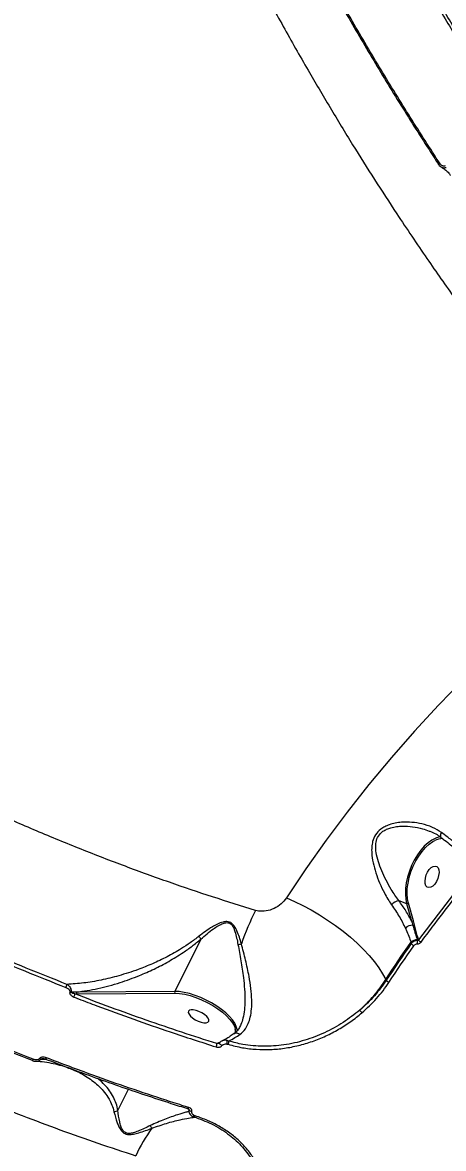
# Model space of a CAD drawing. Header units: millimetres. Extents: x -6328 to 5334, y -5037 to 4112.
# Drawn here: x -3058 to -2891.1, y 716.3 to 1163.1 of the extents above; entities that cross this region are included whole.
import ezdxf

# ---------------------------------------------------------------- set-up
doc = ezdxf.new("R2010")
doc.units = ezdxf.units.MM
for name, color, linetype in [('DIKOM_ОБЪЕКТ', 7, 'Continuous'), ('DIKOM_РАЗМЕР_ЗОНА', 7, 'Continuous'), ('DIKOM_РАЗМЕР_ОБЪЕКТА', 7, 'Continuous')]:
    doc.layers.add(name, color=color, linetype=linetype)
doc.styles.add('style1', font='arial.ttf', dxfattribs={"width": 0.8})
doc.dimstyles.new('1-50', dxfattribs={"dimtxt": 300, "dimasz": 200, "dimexe": 100, "dimexo": 0, "dimgap": 100, "dimtad": 1, "dimtxsty": 'style1', "dimcen": 200, "dimclrd": 7, "dimclre": 7, "dimclrt": 7, "dimadec": 1, "dimazin": 2, "dimtfac": 1, "dimtmove": 0, "dimatfit": 2, "dimfxl": 0, "dimlwd": 25, "dimlwe": 18, "dimarcsym": 0})

# ---------------------------------------------------------------- blocks, each defined once
blk = doc.blocks.new('*D0')
at = {"layer": 'Defpoints', "color": 0, "transparency": 16777216}
for p in [(-3539.45, 760.32), (3333.52, 448.13), (3333.52, -4437.11)]:
    blk.add_point(p, dxfattribs=at)
at = {"layer": 'DIKOM_РАЗМЕР_ОБЪЕКТА', "color": 7, "lineweight": 18, "transparency": 16777216}
for p, q in [((-3539.45, 760.32), (-3539.45, -4537.11)), ((3333.52, 448.13), (3333.52, -4537.11))]:
    blk.add_line(p, q, dxfattribs=at)
at = {"layer": 'DIKOM_РАЗМЕР_ОБЪЕКТА', "color": 7, "lineweight": 25, "transparency": 16777216}
blk.add_line((-3339.45, -4437.11), (3133.52, -4437.11), dxfattribs=at)
at = {"layer": 'DIKOM_РАЗМЕР_ОБЪЕКТА', "color": 7, "transparency": 16777216}
for points in [[(-3339.45, -4403.77), (-3339.45, -4470.44), (-3539.45, -4437.11)], [(3133.52, -4403.77), (3133.52, -4470.44), (3333.52, -4437.11)]]:
    blk.add_solid(points, dxfattribs=at)
at = {"layer": 'DIKOM_РАЗМЕР_ОБЪЕКТА', "color": 7, "transparency": 16777216, "insert": (-102.96, -4183.94), "char_height": 300, "attachment_point": 5, "style": 'style1'}
blk.add_mtext('6900', dxfattribs=at)
blk = doc.blocks.new('*D2')
at = {"layer": 'Defpoints', "color": 0, "transparency": 16777216}
for p in [(-5303.77, 2121.42), (-1621.11, 2121.42), (560.33, -2395.62)]:
    blk.add_point(p, dxfattribs=at)
at = {"layer": 'DIKOM_РАЗМЕР_ОБЪЕКТА', "color": 7, "lineweight": 18, "transparency": 16777216}
for p, q in [((-1621.11, 2121.42), (-5403.77, 2121.42)), ((560.33, -2395.62), (-5403.77, -2395.62))]:
    blk.add_line(p, q, dxfattribs=at)
at = {"layer": 'DIKOM_РАЗМЕР_ОБЪЕКТА', "color": 7, "lineweight": 25, "transparency": 16777216}
blk.add_line((-5303.77, -2195.62), (-5303.77, 1921.42), dxfattribs=at)
at = {"layer": 'DIKOM_РАЗМЕР_ОБЪЕКТА', "color": 7, "transparency": 16777216}
for points in [[(-5337.11, 1921.42), (-5270.44, 1921.42), (-5303.77, 2121.42)], [(-5337.11, -2195.62), (-5270.44, -2195.62), (-5303.77, -2395.62)]]:
    blk.add_solid(points, dxfattribs=at)
at = {"layer": 'DIKOM_РАЗМЕР_ОБЪЕКТА', "color": 7, "transparency": 16777216, "insert": (-5556.94, -137.1), "char_height": 300, "attachment_point": 5, "rotation": 90, "style": 'style1'}
blk.add_mtext('4500', dxfattribs=at)
blk = doc.blocks.new('*D3')
at = {"layer": 'Defpoints', "color": 0, "transparency": 16777216}
for p in [(-1814.92, 4111.71), (-5877.98, -3895.62), (33.33, -3895.62)]:
    blk.add_point(p, dxfattribs=at)
at = {"layer": 'DIKOM_РАЗМЕР_ЗОНА', "color": 7, "lineweight": 18, "transparency": 16777216}
for p, q in [((-1814.92, 4111.71), (-5977.98, 4111.71)), ((33.33, -3895.62), (-5977.98, -3895.62))]:
    blk.add_line(p, q, dxfattribs=at)
at = {"layer": 'DIKOM_РАЗМЕР_ЗОНА', "color": 7, "lineweight": 25, "transparency": 16777216}
blk.add_line((-5877.98, 3911.71), (-5877.98, -3695.62), dxfattribs=at)
at = {"layer": 'DIKOM_РАЗМЕР_ЗОНА', "color": 7, "transparency": 16777216}
for points in [[(-5911.31, 3911.71), (-5844.65, 3911.71), (-5877.98, 4111.71)], [(-5911.31, -3695.62), (-5844.65, -3695.62), (-5877.98, -3895.62)]]:
    blk.add_solid(points, dxfattribs=at)
at = {"layer": 'DIKOM_РАЗМЕР_ЗОНА', "color": 7, "transparency": 16777216, "insert": (-6131.15, 108.05), "char_height": 300, "attachment_point": 5, "rotation": 90, "style": 'style1'}
blk.add_mtext('8000', dxfattribs=at)

msp = doc.modelspace()

# ---------------------------------------------------------------- linework, layer by layer
at = {"layer": 'DIKOM_ОБЪЕКТ', "color": 7, "linetype": 'Continuous', "lineweight": 15}
for p, q in [((-2879.169, 827.641), (-2900.982, 799.136)), ((-2908.785, 814.741), (-2905.671, 813.497)), ((-2905.671, 813.497), (-2903.693, 806.544)), ((-2904.985, 813.666), (-2905.076, 814.006)), ((-2903.007, 806.713), (-2904.985, 813.666)), ((-2902.579, 805.092), (-2903.007, 806.713)), ((-2987.277, 799.403), (-2997.621, 778.658)), ((-2903.987, 798.1), (-2903.854, 797.641)), ((-2901.535, 799.183), (-2901.434, 798.827)), ((-2900.982, 799.136), (-2901.053, 799.388)), ((-2913.759, 783.048), (-2913.962, 783.406)), ((-3037.228, 777.667), (-3036.452, 777.671)), ((-2997.621, 778.658), (-3036.542, 778.368)), ((-3036.452, 777.671), (-2997.531, 777.961)), ((-2979.831, 758.407), (-2980.947, 757.941)), ((-2979.561, 758.519), (-2979.831, 758.407)), ((-2978.54, 759.139), (-2978.645, 759.086)), ((-2976.93, 757.764), (-2976.45, 757.663)), ((-2976.199, 758.943), (-2976.879, 759.169)), ((-3020.138, 731.414), (-3015.949, 739.816)), ((-2992.533, 732.118), (-2992.542, 732.122)), ((-2989.984, 728.78), (-2990.013, 728.793)), ((-2989.509, 729.239), (-2989.948, 729.422))]:
    msp.add_line(p, q, dxfattribs=at)
at = {"layer": 'DIKOM_ОБЪЕКТ', "color": 7, "linetype": 'Continuous', "lineweight": 15, "flags": 128}
for points in [[(-2893.042, 1106.811), (-2893.046, 1106.824), (-2893.03, 1106.864)], [(-2819.638, 957.518), (-2830.859, 948.942), (-2841.845, 940.107), (-2852.592, 931.018), (-2863.092, 921.679), (-2873.34, 912.096), (-2883.33, 902.274), (-2893.058, 892.217), (-2902.517, 881.933), (-2911.702, 871.426), (-2920.609, 860.703), (-2929.233, 849.768), (-2937.568, 838.629), (-2945.61, 827.291), (-2953.355, 815.76)], [(-2891.881, 841.693), (-2892.062, 841.309), (-2892.193, 840.941), (-2892.268, 840.601), (-2892.285, 840.302), (-2892.243, 840.053), (-2892.145, 839.863), (-2892.077, 839.794)], [(-2895.41, 838.841), (-2895.691, 838.676), (-2897.197, 837.61), (-2898.677, 836.252), (-2900.098, 834.631), (-2901.431, 832.784), (-2902.644, 830.75), (-2903.712, 828.574), (-2904.612, 826.305), (-2905.323, 823.99), (-2905.831, 821.682), (-2906.123, 819.431), (-2906.194, 817.285), (-2906.042, 815.293), (-2905.671, 813.497)], [(-2905.076, 814.006), (-2905.345, 815.408), (-2905.492, 817.34), (-2905.423, 819.42), (-2905.14, 821.603), (-2904.648, 823.842), (-2903.958, 826.086), (-2903.086, 828.287), (-2902.05, 830.397), (-2900.873, 832.369), (-2899.581, 834.16), (-2898.203, 835.732), (-2896.768, 837.049), (-2895.307, 838.083), (-2894.54, 838.505)], [(-2894.554, 821.229), (-2895.319, 820.459), (-2896.11, 819.985), (-2896.86, 819.845), (-2897.51, 820.051), (-2898.007, 820.587), (-2898.31, 821.408), (-2898.395, 822.449), (-2898.256, 823.624), (-2897.902, 824.84), (-2897.364, 825.997), (-2896.685, 827.001), (-2895.919, 827.772), (-2895.129, 828.246), (-2894.378, 828.386), (-2893.728, 828.179), (-2893.232, 827.644), (-2892.928, 826.823), (-2892.843, 825.782), (-2892.983, 824.606), (-2893.336, 823.391), (-2893.874, 822.234), (-2894.554, 821.229)], [(-2953.355, 815.76), (-2950.086, 814.336), (-2946.785, 812.729), (-2943.484, 810.953), (-2940.211, 809.024), (-2936.998, 806.96), (-2933.873, 804.78), (-2930.865, 802.503), (-2928.001, 800.151), (-2925.307, 797.744), (-2922.808, 795.306), (-2920.527, 792.857), (-2918.485, 790.421), (-2916.699, 788.019), (-2915.187, 785.674), (-2913.962, 783.406)], [(-2913.962, 783.406), (-2912.744, 785.262), (-2911.518, 787.111), (-2910.283, 788.956), (-2909.041, 790.796), (-2907.79, 792.63), (-2906.53, 794.459), (-2905.263, 796.282), (-2903.987, 798.1)], [(-2903.854, 797.641), (-2905.121, 795.835), (-2906.379, 794.024), (-2907.63, 792.208), (-2908.872, 790.386), (-2910.106, 788.559), (-2911.332, 786.727), (-2912.55, 784.89), (-2913.759, 783.048)], [(-2912.693, 782.208), (-2911.486, 784.046), (-2910.271, 785.879), (-2909.048, 787.707), (-2907.817, 789.53), (-2906.577, 791.347), (-2905.329, 793.16), (-2904.074, 794.967), (-2902.81, 796.769)], [(-2972.938, 762.712), (-2972.933, 763.553), (-2973.218, 764.732), (-2973.822, 766.008), (-2974.734, 767.352), (-2975.933, 768.737), (-2977.392, 770.131), (-2979.082, 771.505), (-2980.964, 772.828), (-2982.998, 774.073), (-2985.14, 775.212), (-2987.343, 776.219), (-2989.56, 777.075), (-2991.743, 777.759), (-2993.844, 778.258), (-2995.818, 778.559), (-2997.621, 778.658)], [(-2997.531, 777.961), (-2995.68, 777.855), (-2993.647, 777.529), (-2991.483, 776.991), (-2989.239, 776.255), (-2986.969, 775.339), (-2984.728, 774.264), (-2982.57, 773.057), (-2980.548, 771.746), (-2978.71, 770.363), (-2977.101, 768.943), (-2975.76, 767.518), (-2974.718, 766.124), (-2974.002, 764.793), (-2973.643, 763.644)], [(-2992.217, 770.758), (-2992.262, 770.211), (-2991.976, 769.548), (-2991.383, 768.822), (-2990.529, 768.093), (-2989.486, 767.419), (-2988.336, 766.855), (-2987.173, 766.447), (-2986.091, 766.228), (-2985.179, 766.216), (-2984.509, 766.411), (-2984.136, 766.798), (-2984.091, 767.345), (-2984.377, 768.009), (-2984.97, 768.734), (-2985.824, 769.464), (-2986.868, 770.138), (-2988.017, 770.701), (-2989.18, 771.109), (-2990.262, 771.328), (-2991.174, 771.341), (-2991.844, 771.145), (-2992.217, 770.758)], [(-2978.901, 757.122), (-2979.137, 757.259), (-2979.367, 757.426), (-2979.573, 757.609), (-2979.737, 757.794), (-2979.847, 757.966), (-2979.894, 758.111), (-2979.881, 758.203)], [(-2979.881, 758.203), (-2979.874, 758.217), (-2979.869, 758.223)], [(-2978.55, 759.162), (-2978.531, 759.172), (-2978.504, 759.185)], [(-3054.183, 751.266), (-3054.209, 751.289), (-3054.226, 751.344)], [(-3053.799, 751.752), (-3053.875, 751.608), (-3053.949, 751.484), (-3054.019, 751.384), (-3054.082, 751.313), (-3054.136, 751.273), (-3054.179, 751.265), (-3054.183, 751.266)], [(-3048.466, 752.272), (-3048.546, 752.12), (-3048.625, 751.991), (-3048.699, 751.891), (-3048.764, 751.822), (-3048.82, 751.789), (-3048.863, 751.791)], [(-2992.065, 732.578), (-2992.148, 732.426), (-2992.234, 732.3), (-2992.32, 732.203), (-2992.403, 732.14), (-2992.479, 732.113), (-2992.533, 732.118)], [(-2990.83, 730.96), (-2991.105, 731.018), (-2991.372, 731.112), (-2991.609, 731.233), (-2991.796, 731.372), (-2991.92, 731.517), (-2991.97, 731.658), (-2991.962, 731.735)], [(-2989.948, 729.422), (-2990.069, 729.277), (-2990.192, 729.159), (-2990.313, 729.074), (-2990.425, 729.025), (-2990.525, 729.014), (-2990.594, 729.035)], [(-2989.509, 729.239), (-2989.588, 729.096), (-2989.671, 728.975), (-2989.753, 728.879), (-2989.834, 728.814), (-2989.91, 728.78), (-2989.977, 728.778), (-2989.984, 728.78)]]:
    msp.add_lwpolyline(points, dxfattribs=at)
at = {"layer": 'DIKOM_ОБЪЕКТ', "color": 7, "linetype": 'Continuous', "lineweight": 15}
for centre, radius, start, end in [((-2893.058, 1107.734), 0.923, 270.95859, 313.48338), ((-2891.41, 832.207), 7.746, 94.83217, 121.08541), ((-2891.278, 832.252), 7.052, 90.64499, 117.5496), ((-2907.609, 809.427), 5.442, 102.47792, 138.40772), ((-2905.46, 814.116), 0.654, 251.15562, 316.58677), ((-2872.323, 763.224), 104.671, 152.96725, 160.85532), ((-2903.303, 801.016), 3.898, 88.4663, 137.27782), ((-2903.482, 807.163), 0.654, 251.15562, 316.58677), ((-2903.055, 805.576), 0.679, 257.79362, 314.51616), ((-2973.99, 806.195), 9.082, 279.07654, 287.86145), ((-2901.53, 795.853), 3.33, 90.08559, 137.54827), ((-2902.087, 798.695), 2.058, 210.80732, 249.42998), ((-2901.535, 799.852), 0.669, 269.98831, 316.10193), ((-2904.382, 798.024), 3.056, 350.49647, 15.22657), ((-2899.134, 800.214), 2.139, 210.26608, 247.52673), ((-2912.041, 784.133), 2.032, 212.25793, 251.28513), ((-3044.038, 781.921), 3.677, 332.2088, 352.45186), ((-3038.828, 779.97), 1.655, 254.84734, 275.67398), ((-3040.496, 777.951), 3.28, 331.60815, 355.02382), ((-3035.979, 778.087), 0.629, 153.44876, 221.32701), ((-2997.058, 778.377), 0.629, 153.44866, 221.32787), ((-2920.893, 773.037), 3.814, 208.35574, 229.16761), ((-2977.073, 762.945), 3.501, 348.89743, 11.52479), ((-2983.066, 757.654), 2.138, 330.95994, 7.72166), ((-2977.709, 757.417), 1.938, 64.67192, 114.22262), ((-2979.509, 758.56), 2.7, 342.84627, 13.03135), ((-2978.435, 758.717), 2.247, 332.01817, 5.76025), ((-3050.444, 753.356), 1.574, 239.65746, 260.08431), ((-2949.103, 683.207), 70.769, 144.45606, 154.72678), ((-3002.9, 727.474), 4.91, 204.98144, 219.55888)]:
    msp.add_arc(centre, radius, start, end, dxfattribs=at)
for points, knots in [([(-2798.307, 1118.904), (-2801.869, 1123.887), (-2808.995, 1133.853), (-2819.512, 1149.279), (-2829.881, 1165.031), (-2840.12, 1181.197), (-2850.155, 1197.665), (-2860.001, 1214.476), (-2869.571, 1231.494), (-2878.259, 1247.606), (-2886.073, 1262.681), (-2893.094, 1276.732), (-2899.865, 1290.806), (-2906.396, 1304.937), (-2912.651, 1319.054), (-2918.634, 1333.176), (-2924.304, 1347.218), (-2929.485, 1360.726), (-2934.185, 1373.65), (-2938.736, 1386.862), (-2943.202, 1400.717), (-2947.486, 1415.127), (-2951.605, 1430.318), (-2955.405, 1446.144), (-2958.35, 1460.608), (-2960.434, 1472.805), (-2961.983, 1483.644), (-2963.206, 1494.78), (-2964.004, 1506.092), (-2964.323, 1517.718), (-2964.01, 1529.461), (-2962.995, 1540.149), (-2961.505, 1549.195), (-2959.722, 1556.807), (-2957.5, 1563.857), (-2954.845, 1570.311), (-2951.764, 1576.167), (-2948.255, 1581.389), (-2944.352, 1586.038), (-2941.405, 1588.593), (-2939.929, 1589.872)], [0, 0, 0, 0, 0.0277428, 0.0554856, 0.0835918, 0.1116979, 0.1402848, 0.1688716, 0.1978427, 0.2268138, 0.2503664, 0.2739191, 0.2976931, 0.3214671, 0.3455316, 0.3695961, 0.393891, 0.4181859, 0.4402547, 0.4623235, 0.4890861, 0.5158638, 0.5426264, 0.5757713, 0.6089163, 0.6309326, 0.652949, 0.6796477, 0.7063614, 0.7330602, 0.7661254, 0.7991906, 0.8241634, 0.8492229, 0.8742824, 0.8994293, 0.9244842, 0.9496267, 0.9747692, 1, 1, 1, 1]), ([(-3053.768, 1489.114), (-3054.228, 1485.449), (-3055.13, 1478.259), (-3055.6, 1466.462), (-3055.443, 1454.05), (-3054.591, 1440.798), (-3053.025, 1426.511), (-3050.967, 1412.981), (-3048.65, 1400.479), (-3046.414, 1389.839), (-3043.959, 1379.29), (-3041.318, 1368.862), (-3038.411, 1358.215), (-3034.561, 1345.034), (-3029.543, 1329.172), (-3023.156, 1310.672), (-3016.388, 1292.511), (-3009.341, 1274.792), (-3002.365, 1258.227), (-2995.337, 1242.341), (-2988.463, 1227.458), (-2981.405, 1212.779), (-2973.399, 1196.736), (-2964.506, 1179.649), (-2954.675, 1161.576), (-2945.269, 1144.976), (-2936.06, 1129.317), (-2927.27, 1114.869), (-2918.448, 1100.831), (-2908.639, 1085.708), (-2897.987, 1069.877), (-2886.481, 1053.455), (-2875.705, 1038.662), (-2865.355, 1024.966), (-2855.644, 1012.554), (-2846.053, 1000.712), (-2836.559, 989.395), (-2827, 978.378), (-2820.612, 971.361), (-2817.415, 967.849)], [0, 0, 0, 0, 0.0321108, 0.0629807, 0.0939441, 0.1252643, 0.1566821, 0.189835, 0.2117861, 0.2337707, 0.2537041, 0.2736375, 0.2936718, 0.313706, 0.3466387, 0.3796847, 0.4118208, 0.4412262, 0.470712, 0.4960472, 0.5214337, 0.5455273, 0.5696649, 0.6018539, 0.6313075, 0.6608414, 0.6862174, 0.7116447, 0.7357766, 0.7599525, 0.7922219, 0.8217486, 0.8513558, 0.8767942, 0.9022838, 0.9264743, 0.9507088, 0.9753312, 1, 1, 1, 1]), ([(-2913.102, 1204.143), (-2910.24, 1198.983), (-2904.511, 1188.654), (-2895.596, 1173.255), (-2886.466, 1157.923), (-2880.194, 1147.821), (-2877.055, 1142.765)], [0, 0, 0, 0, 0.2488775, 0.4981996, 0.7488726, 1, 1, 1, 1]), ([(-2876.017, 1143.467), (-2879.121, 1148.466), (-2885.335, 1158.474), (-2894.42, 1173.725), (-2903.345, 1189.135), (-2909.103, 1199.516), (-2911.984, 1204.711)], [0, 0, 0, 0, 0.2488778, 0.4982002, 0.748873, 1, 1, 1, 1]), ([(-2938.688, 1182.679), (-2935.099, 1176.283), (-2927.91, 1163.474), (-2916.638, 1144.421), (-2905.039, 1125.483), (-2897.037, 1113.076), (-2893.03, 1106.864)], [0, 0, 0, 0, 0.2482526, 0.4971936, 0.7482408, 1, 1, 1, 1]), ([(-2892.422, 1107.064), (-2896.383, 1113.203), (-2904.314, 1125.497), (-2915.892, 1144.382), (-2927.25, 1163.563), (-2934.538, 1176.545), (-2938.187, 1183.045)], [0, 0, 0, 0, 0.2482523, 0.4971932, 0.7482405, 1, 1, 1, 1]), ([(-2965.558, 810.796), (-2971.234, 812.548), (-2982.585, 816.052), (-2999.832, 821.91), (-3017.211, 828.207), (-3034.793, 835.013), (-3052.457, 842.284), (-3070.237, 850.043), (-3087.988, 858.239), (-3104.56, 866.316), (-3119.868, 874.142), (-3133.972, 881.659), (-3147.935, 889.415), (-3161.788, 897.429), (-3175.458, 905.666), (-3188.961, 914.141), (-3202.213, 922.807), (-3214.792, 931.378), (-3226.665, 939.798), (-3238.644, 948.625), (-3251.016, 958.144), (-3263.658, 968.354), (-3276.738, 979.459), (-3290.058, 991.449), (-3301.902, 1002.861), (-3311.641, 1012.829), (-3320.108, 1021.946), (-3328.577, 1031.632), (-3336.903, 1041.852), (-3345.148, 1052.787), (-3353.081, 1064.379), (-3359.847, 1075.557), (-3365.18, 1085.562), (-3369.339, 1094.437), (-3372.836, 1103.147), (-3375.651, 1111.655), (-3377.787, 1119.954), (-3379.219, 1128.011), (-3380.008, 1135.854), (-3379.943, 1140.855), (-3379.91, 1143.36)], [0, 0, 0, 0, 0.0277428, 0.0554856, 0.0835918, 0.1116979, 0.1402848, 0.1688716, 0.1978427, 0.2268138, 0.2503664, 0.2739191, 0.2976931, 0.3214671, 0.3455316, 0.3695961, 0.393891, 0.4181859, 0.4402547, 0.4623235, 0.4890861, 0.5158638, 0.5426264, 0.5757713, 0.6089163, 0.6309326, 0.652949, 0.6796477, 0.7063614, 0.7330602, 0.7661254, 0.7991906, 0.8241634, 0.8492229, 0.8742824, 0.8994293, 0.9244842, 0.9496267, 0.9747692, 1, 1, 1, 1]), ([(-2893.011, 1106.831), (-2892.925, 1106.69), (-2892.684, 1106.292), (-2892.309, 1105.942), (-2892.018, 1105.823), (-2892.006, 1105.818)], [0, 0, 0, 0, 0.3459542, 0.9728835, 1, 1, 1, 1]), ([(-2890.452, 1106.228), (-2890.588, 1106.189), (-2890.861, 1106.111), (-2891.312, 1106.18), (-2891.76, 1106.379), (-2892.146, 1106.686), (-2892.338, 1106.95), (-2892.422, 1107.064)], [0, 0, 0, 0, 0.188925, 0.3774349, 0.5791838, 0.8164502, 1, 1, 1, 1]), ([(-2892.02, 1105.817), (-2891.61, 1105.568), (-2890.663, 1104.993), (-2889.518, 1103.977), (-2888.692, 1103.099), (-2888.379, 1102.558), (-2888.307, 1102.433)], [0, 0, 0, 0, 0.2468086, 0.5699702, 0.9012674, 1, 1, 1, 1]), ([(-2892.019, 1105.82), (-2891.805, 1105.714), (-2891.383, 1105.506), (-2890.672, 1105.431), (-2890.231, 1105.561), (-2890.008, 1105.627)], [0, 0, 0, 0, 0.3365191, 0.6639751, 1, 1, 1, 1]), ([(-3422.899, 1025.76), (-3422.584, 1024.31), (-3421.527, 1019.447), (-3418.606, 1010.782), (-3414.082, 999.61), (-3408.953, 989.236), (-3403.659, 979.818), (-3398.79, 971.907), (-3393.637, 964.159), (-3388.251, 956.582), (-3382.464, 948.931), (-3374.956, 939.557), (-3365.393, 928.428), (-3353.508, 915.66), (-3341.158, 903.322), (-3328.501, 891.458), (-3316.137, 880.52), (-3303.815, 870.164), (-3291.873, 860.576), (-3279.715, 851.229), (-3266.023, 841.128), (-3250.939, 830.514), (-3234.399, 819.455), (-3218.689, 809.445), (-3203.407, 800.134), (-3188.904, 791.659), (-3174.422, 783.534), (-3158.402, 774.902), (-3141.1, 766.017), (-3122.524, 756.978), (-3105.22, 748.997), (-3088.684, 741.754), (-3073.238, 735.321), (-3058.051, 729.31), (-3043.081, 723.695), (-3028.07, 718.351), (-3018.092, 715.065), (-3013.098, 713.421)], [0, 0, 0, 0, 0.0144718, 0.0485391, 0.0827126, 0.1187735, 0.1426499, 0.1665629, 0.1882447, 0.2099265, 0.231718, 0.2535095, 0.2893309, 0.3252754, 0.3602302, 0.3922148, 0.4242869, 0.4518443, 0.4794575, 0.5056644, 0.5319192, 0.5669316, 0.5989686, 0.631093, 0.6586948, 0.6863524, 0.7126009, 0.7388973, 0.7739972, 0.8061138, 0.8383179, 0.8659875, 0.8937129, 0.9200252, 0.9463853, 0.9731675, 1, 1, 1, 1]), ([(-2891.881, 841.693), (-2893.045, 842.423), (-2895.416, 843.91), (-2899.444, 845.178), (-2903.588, 845.842), (-2907.169, 845.86), (-2910.204, 845.455), (-2912.434, 844.866), (-2914.375, 844.043), (-2916.309, 842.841), (-2918.139, 840.905), (-2919.194, 838.37), (-2919.568, 835.894), (-2919.557, 833.079), (-2919.038, 829.656), (-2917.942, 825.662), (-2916.437, 821.624), (-2914.798, 818.146), (-2913.187, 815.259), (-2912.184, 813.783), (-2911.679, 813.04)], [0, 0, 0, 0, 0.0741124, 0.1510356, 0.2205987, 0.2917262, 0.3343346, 0.3775455, 0.4100567, 0.4432595, 0.4962516, 0.5490834, 0.5885348, 0.6289782, 0.6961141, 0.7650066, 0.8354346, 0.9076279, 0.9534372, 1, 1, 1, 1]), ([(-2908.785, 814.741), (-2909.301, 815.431), (-2910.341, 816.823), (-2912.042, 819.493), (-2913.856, 822.736), (-2915.586, 826.435), (-2916.968, 830.139), (-2917.757, 833.254), (-2918.012, 835.86), (-2917.87, 838.085), (-2917.048, 840.381), (-2915.398, 842.059), (-2913.611, 843.042), (-2911.785, 843.684), (-2909.649, 844.097), (-2906.746, 844.299), (-2903.283, 844.07), (-2899.696, 843.409), (-2897.575, 842.579), (-2896.683, 842.23)], [0, 0, 0, 0, 0.0522263, 0.1052674, 0.1858148, 0.2682354, 0.3438968, 0.4211453, 0.463836, 0.5075132, 0.5625125, 0.6172334, 0.6516308, 0.6870919, 0.7340751, 0.7818573, 0.8608577, 0.9414753, 1, 1, 1, 1]), ([(-2896.654, 842.297), (-2896.6, 842.279), (-2895.718, 841.989), (-2894.201, 841.175), (-2892.714, 840.349), (-2892.091, 839.814), (-2892.065, 839.791)], [0, 0, 0, 0, 0.0316371, 0.5177213, 0.9797715, 1, 1, 1, 1]), ([(-2882.792, 834.377), (-2883.924, 835.376), (-2885.995, 837.204), (-2889.153, 839.686), (-2891.121, 841.134), (-2891.881, 841.693)], [0, 0, 0, 0, 0.4251179, 0.7780799, 1, 1, 1, 1]), ([(-2892.088, 839.783), (-2891.603, 839.423), (-2890.226, 838.399), (-2888.125, 836.732), (-2885.81, 834.805), (-2884.022, 833.238), (-2883.093, 832.348), (-2882.788, 832.055)], [0, 0, 0, 0, 0.1343065, 0.3820041, 0.630408, 0.8785728, 1, 1, 1, 1]), ([(-2899.952, 798.237), (-2899.582, 798.729), (-2897.734, 801.191), (-2890.507, 810.773), (-2883.584, 819.712), (-2878.157, 826.721)], [0, 0, 0, 0, 0.0512253, 0.2561273, 1, 1, 1, 1]), ([(-2953.355, 815.76), (-2954.014, 814.913), (-2955.316, 813.24), (-2958.15, 811.423), (-2961.28, 810.412), (-2963.85, 810.359), (-2965.188, 810.702), (-2965.558, 810.796)], [0, 0, 0, 0, 0.2385226, 0.4713368, 0.696805, 0.9159909, 1, 1, 1, 1]), ([(-2903.693, 806.544), (-2904.423, 807.892), (-2905.895, 810.611), (-2907.816, 813.357), (-2908.785, 814.741)], [0, 0, 0, 0, 0.4960566, 1, 1, 1, 1]), ([(-3040.393, 781.438), (-3045.779, 783.578), (-3056.562, 787.862), (-3072.755, 794.723), (-3088.959, 801.875), (-3099.715, 806.912), (-3105.099, 809.432)], [0, 0, 0, 0, 0.2488778, 0.4982002, 0.748873, 1, 1, 1, 1]), ([(-2911.679, 813.04), (-2910.615, 811.481), (-2908.461, 808.327), (-2906.937, 805.228), (-2906.167, 803.66)], [0, 0, 0, 0, 0.4942419, 1, 1, 1, 1]), ([(-3105.632, 808.262), (-3100.286, 805.758), (-3089.583, 800.746), (-3073.393, 793.596), (-3057.116, 786.696), (-3046.232, 782.371), (-3040.785, 780.206)], [0, 0, 0, 0, 0.2488775, 0.4981996, 0.7488726, 1, 1, 1, 1]), ([(-2971.205, 797.551), (-2971.727, 799.293), (-2972.448, 801.704), (-2973.792, 804.357), (-2974.782, 805.576), (-2975.873, 806.217), (-2977.098, 806.428), (-2978.748, 806.159), (-2980.677, 805.399), (-2983.954, 803.602), (-2986.316, 801.832), (-2988.058, 800.527)], [0, 0, 0, 0, 0.2311133, 0.319666, 0.3914023, 0.4366917, 0.482219, 0.5456618, 0.6397129, 0.7342294, 1, 1, 1, 1]), ([(-2987.275, 799.413), (-2987.273, 799.415), (-2985.688, 800.865), (-2983.46, 802.731), (-2980.416, 804.728), (-2978.668, 805.628), (-2977.153, 806.01), (-2976.051, 805.86), (-2975.112, 805.238), (-2974.337, 804.025), (-2973.348, 801.361), (-2972.891, 798.969), (-2972.558, 797.227)], [0, 0, 0, 0, 0.0003162, 0.2742391, 0.3682386, 0.4635033, 0.5235102, 0.5648333, 0.606153, 0.6747017, 0.7630002, 1, 1, 1, 1]), ([(-2903.693, 806.544), (-2903.618, 806.309), (-2903.447, 805.77), (-2903.288, 805.222), (-2903.199, 804.912)], [0, 0, 0, 0, 0.4352963, 1, 1, 1, 1]), ([(-2903.199, 804.912), (-2903.13, 804.674), (-2902.786, 803.482), (-2902.22, 801.569), (-2901.745, 799.915), (-2901.535, 799.183)], [0, 0, 0, 0, 0.1222813, 0.6114381, 1, 1, 1, 1]), ([(-2901.053, 799.388), (-2901.193, 799.885), (-2901.723, 801.763), (-2902.217, 803.681), (-2902.579, 805.092)], [0, 0, 0, 0, 0.2646963, 1, 1, 1, 1]), ([(-2988.058, 800.527), (-2989.189, 799.653), (-2991.453, 797.904), (-2995.679, 795.148), (-3000.686, 792.303), (-3006.442, 789.572), (-3012.833, 787.016), (-3019.667, 784.803), (-3026.87, 783.055), (-3033.779, 781.876), (-3038.19, 781.583), (-3040.393, 781.438)], [0, 0, 0, 0, 0.0661314, 0.1323031, 0.238336, 0.3447311, 0.4509767, 0.593956, 0.7292239, 0.864722, 1, 1, 1, 1]), ([(-2987.275, 799.413), (-2987.373, 799.572), (-2987.556, 799.866), (-2987.865, 800.281), (-2988.031, 800.493), (-2988.058, 800.527)], [0, 0, 0, 0, 0.4994815, 0.9205566, 1, 1, 1, 1]), ([(-2906.167, 803.66), (-2905.42, 802.004), (-2904.574, 800.126), (-2904.049, 798.314), (-2903.987, 798.1)], [0, 0, 0, 0, 0.8821406, 1, 1, 1, 1]), ([(-3036.542, 778.368), (-3033.739, 778.778), (-3028.132, 779.597), (-3019.746, 781.908), (-3012.289, 784.606), (-3005.848, 787.458), (-3000.042, 790.474), (-2994.987, 793.583), (-2990.716, 796.576), (-2988.423, 798.461), (-2987.277, 799.403)], [0, 0, 0, 0, 0.1801421, 0.3602677, 0.5134826, 0.627815, 0.7423229, 0.8564285, 0.9282344, 1, 1, 1, 1]), ([(-2987.277, 799.403), (-2987.276, 799.404), (-2987.275, 799.407), (-2987.274, 799.411), (-2987.274, 799.412), (-2987.275, 799.413)], [0, 0, 0, 0, 0.3909841, 0.7860417, 1, 1, 1, 1]), ([(-2972.558, 797.227), (-2972.175, 795.108), (-2971.399, 790.816), (-2970.469, 784.804), (-2969.916, 779.432), (-2969.761, 775.149), (-2969.958, 771.29), (-2970.499, 768.187), (-2971.13, 765.971), (-2971.671, 765), (-2971.825, 764.723)], [0, 0, 0, 0, 0.191352, 0.3876338, 0.5211104, 0.6575946, 0.7652442, 0.8755615, 0.9645086, 1, 1, 1, 1]), ([(-2971.746, 761.611), (-2970.988, 762.278), (-2969.665, 763.442), (-2968.406, 765.872), (-2967.57, 768.513), (-2967.11, 771.679), (-2967.034, 775.499), (-2967.383, 779.824), (-2968.215, 785.112), (-2969.534, 791.136), (-2970.642, 795.389), (-2971.205, 797.551)], [0, 0, 0, 0, 0.1045096, 0.1823156, 0.2623965, 0.3546203, 0.4495241, 0.5618071, 0.6772358, 0.8359151, 1, 1, 1, 1]), ([(-2901.434, 798.827), (-2901.536, 798.822), (-2901.909, 798.803), (-2902.566, 798.629), (-2903.326, 798.225), (-2903.678, 797.836), (-2903.854, 797.641)], [0, 0, 0, 0, 0.1106032, 0.4063325, 0.7035048, 1, 1, 1, 1]), ([(-2902.81, 796.769), (-2902.706, 796.891), (-2902.499, 797.137), (-2902.046, 797.393), (-2901.654, 797.504), (-2901.429, 797.516), (-2901.369, 797.52)], [0, 0, 0, 0, 0.2968968, 0.5940668, 0.8895197, 1, 1, 1, 1]), ([(-2900.982, 799.136), (-2901.014, 799.085), (-2901.079, 798.986), (-2901.225, 798.88), (-2901.349, 798.835), (-2901.419, 798.828), (-2901.434, 798.827)], [0, 0, 0, 0, 0.3131238, 0.619667, 0.9171247, 1, 1, 1, 1]), ([(-2901.369, 797.52), (-2901.323, 797.522), (-2901.114, 797.533), (-2900.735, 797.629), (-2900.275, 797.876), (-2900.06, 798.117), (-2899.952, 798.237)], [0, 0, 0, 0, 0.0855851, 0.3893451, 0.6948191, 1, 1, 1, 1]), ([(-2924.249, 771.226), (-2922.32, 773.088), (-2919.402, 775.906), (-2916.122, 780.086), (-2914.684, 782.297), (-2913.962, 783.406)], [0, 0, 0, 0, 0.4927819, 0.7454818, 1, 1, 1, 1]), ([(-2913.759, 783.048), (-2915.242, 780.977), (-2917.484, 777.845), (-2921.168, 773.971), (-2923.22, 772.143), (-2924.249, 771.226)], [0, 0, 0, 0, 0.492808, 0.7454984, 1, 1, 1, 1]), ([(-2923.387, 770.151), (-2921.388, 771.995), (-2918.365, 774.783), (-2914.951, 778.922), (-2913.448, 781.11), (-2912.693, 782.208)], [0, 0, 0, 0, 0.4927635, 0.7454697, 1, 1, 1, 1]), ([(-3118.919, 779.31), (-3113.584, 776.815), (-3102.904, 771.819), (-3086.753, 764.692), (-3070.515, 757.813), (-3059.659, 753.502), (-3054.226, 751.344)], [0, 0, 0, 0, 0.2488778, 0.4982001, 0.7488729, 1, 1, 1, 1]), ([(-3053.799, 751.752), (-3059.195, 753.894), (-3069.997, 758.182), (-3086.222, 765.049), (-3102.459, 772.208), (-3113.24, 777.25), (-3118.636, 779.773)], [0, 0, 0, 0, 0.2488775, 0.4981997, 0.7488727, 1, 1, 1, 1]), ([(-3040.785, 780.206), (-3040.426, 780.033), (-3039.895, 779.776), (-3039.416, 779.245), (-3039.234, 778.857), (-3039.21, 778.562), (-3039.249, 778.417), (-3039.261, 778.373)], [0, 0, 0, 0, 0.4385519, 0.6486814, 0.8192315, 0.9451773, 1, 1, 1, 1]), ([(-3038.664, 778.323), (-3038.643, 778.397), (-3038.574, 778.635), (-3038.559, 779.114), (-3038.731, 779.767), (-3039.202, 780.54), (-3039.811, 781.1), (-3040.276, 781.37), (-3040.393, 781.438)], [0, 0, 0, 0, 0.0635458, 0.2059318, 0.3867575, 0.5938455, 0.8977465, 1, 1, 1, 1]), ([(-3039.261, 778.373), (-3039.273, 778.324), (-3039.313, 778.169), (-3039.284, 777.852), (-3039.081, 777.426), (-3038.561, 776.85), (-3037.987, 776.573), (-3037.611, 776.391)], [0, 0, 0, 0, 0.0555185, 0.1783962, 0.3495223, 0.5728916, 1, 1, 1, 1]), ([(-3036.542, 778.368), (-3036.777, 778.362), (-3037.484, 778.344), (-3038.192, 778.332), (-3038.664, 778.323)], [0, 0, 0, 0, 0.3320291, 1, 1, 1, 1]), ([(-3037.228, 777.667), (-3037.505, 777.725), (-3037.916, 777.81), (-3038.364, 777.998), (-3038.571, 778.134), (-3038.664, 778.243), (-3038.664, 778.307), (-3038.664, 778.323)], [0, 0, 0, 0, 0.4939038, 0.7308129, 0.8854639, 0.9700829, 1, 1, 1, 1]), ([(-2980.947, 757.941), (-2985.586, 759.421), (-2994.868, 762.384), (-3008.913, 767.196), (-3023.037, 772.255), (-3032.496, 775.862), (-3037.228, 777.667)], [0, 0, 0, 0, 0.2491447, 0.4986289, 0.7491418, 1, 1, 1, 1]), ([(-3037.611, 776.391), (-3037.002, 776.157), (-3033.961, 774.983), (-3026.053, 771.982), (-3013.904, 767.542), (-2998.112, 762.042), (-2987.25, 758.558), (-2981.197, 756.616)], [0, 0, 0, 0, 0.0321573, 0.1607921, 0.4182836, 0.6757752, 1, 1, 1, 1]), ([(-2976.45, 757.663), (-2974.567, 757.162), (-2970.944, 756.198), (-2965.313, 755.568), (-2959.746, 755.494), (-2954.129, 756.006), (-2948.537, 757.101), (-2943.038, 758.742), (-2937.701, 760.895), (-2932.607, 763.549), (-2927.771, 766.609), (-2924.847, 768.972), (-2923.387, 770.151)], [0, 0, 0, 0, 0.1070822, 0.2059729, 0.3051836, 0.4040767, 0.5033365, 0.6029167, 0.7021785, 0.8013468, 0.9008323, 1, 1, 1, 1]), ([(-2924.249, 771.226), (-2926.389, 769.531), (-2929.625, 766.967), (-2934.464, 764.113), (-2939.479, 761.571), (-2944.765, 759.561), (-2950.185, 758.14), (-2955.656, 757.136), (-2961.167, 756.756), (-2966.58, 757.029), (-2971.213, 757.615), (-2974.357, 758.452), (-2976.199, 758.943)], [0, 0, 0, 0, 0.1468748, 0.2222339, 0.2981482, 0.444988, 0.5203448, 0.5962631, 0.7424206, 0.8174389, 0.8930195, 1, 1, 1, 1]), ([(-2971.813, 764.686), (-2971.944, 764.417), (-2972.296, 763.693), (-2973.035, 762.756), (-2973.708, 762.205), (-2974.052, 761.923)], [0, 0, 0, 0, 0.2245989, 0.6041051, 1, 1, 1, 1]), ([(-2974.019, 761.927), (-2974.55, 761.557), (-2975.738, 760.728), (-2977.24, 759.827), (-2978.155, 759.375), (-2978.509, 759.201)], [0, 0, 0, 0, 0.3313584, 0.7413063, 1, 1, 1, 1]), ([(-2976.199, 758.943), (-2975.398, 759.361), (-2973.975, 760.105), (-2972.425, 761.152), (-2971.746, 761.611)], [0, 0, 0, 0, 0.5623929, 1, 1, 1, 1]), ([(-2974.018, 761.875), (-2973.911, 761.954), (-2973.639, 762.154), (-2973.043, 762.196), (-2972.403, 762.031), (-2971.971, 761.782), (-2971.78, 761.637), (-2971.746, 761.611)], [0, 0, 0, 0, 0.1826636, 0.4656332, 0.7486038, 0.9551245, 1, 1, 1, 1]), ([(-2981.197, 756.616), (-2981.132, 756.597), (-2980.823, 756.508), (-2980.276, 756.463), (-2979.655, 756.585), (-2979.189, 756.808), (-2978.997, 757.017), (-2978.901, 757.122)], [0, 0, 0, 0, 0.0843516, 0.4026499, 0.6518232, 0.8254915, 1, 1, 1, 1]), ([(-2980.068, 758.093), (-2980.081, 758.087), (-2980.201, 758.027), (-2980.466, 757.974), (-2980.743, 757.94), (-2980.911, 757.941), (-2980.947, 757.941)], [0, 0, 0, 0, 0.04135, 0.3829593, 0.8683406, 1, 1, 1, 1]), ([(-2979.865, 758.23), (-2979.865, 758.23), (-2979.864, 758.229), (-2979.877, 758.212), (-2979.908, 758.181), (-2979.961, 758.143), (-2980.018, 758.109), (-2980.059, 758.095), (-2980.068, 758.092)], [0, 0, 0, 0, 0.2330834, 0.3693799, 0.511083, 0.6840039, 0.9302689, 1, 1, 1, 1]), ([(-2978.933, 758.943), (-2979.067, 758.886), (-2979.439, 758.727), (-2979.701, 758.419), (-2979.868, 758.222)], [0, 0, 0, 0, 0.3582428, 1, 1, 1, 1]), ([(-2976.879, 759.169), (-2977.156, 759.21), (-2977.763, 759.298), (-2978.494, 759.196), (-2978.856, 758.995), (-2978.937, 758.95)], [0, 0, 0, 0, 0.3935431, 0.8644712, 1, 1, 1, 1]), ([(-2978.901, 757.122), (-2978.801, 757.231), (-2978.601, 757.447), (-2978.111, 757.681), (-2977.537, 757.805), (-2977.122, 757.777), (-2976.93, 757.764)], [0, 0, 0, 0, 0.2096764, 0.4181568, 0.729856, 1, 1, 1, 1]), ([(-3054.176, 751.284), (-3054.116, 751.254), (-3053.739, 751.067), (-3053.235, 750.95), (-3052.805, 750.962), (-3052.735, 750.964)], [0, 0, 0, 0, 0.1370807, 0.8592755, 1, 1, 1, 1]), ([(-3051.239, 751.998), (-3051.321, 751.907), (-3051.484, 751.726), (-3051.911, 751.544), (-3052.56, 751.456), (-3053.233, 751.552), (-3053.663, 751.704), (-3053.799, 751.752)], [0, 0, 0, 0, 0.1388676, 0.2767759, 0.4965982, 0.8418705, 1, 1, 1, 1]), ([(-3052.775, 750.993), (-3052.665, 750.972), (-3052.268, 750.897), (-3051.686, 751.058), (-3051.087, 751.359), (-3050.841, 751.654), (-3050.715, 751.806)], [0, 0, 0, 0, 0.1379285, 0.4978556, 0.741232, 1, 1, 1, 1]), ([(-3052.774, 750.995), (-3052.199, 750.961), (-3050.395, 750.857), (-3047.496, 750.419), (-3044.073, 749.674), (-3041.479, 748.94), (-3040.095, 748.383), (-3039.752, 748.245)], [0, 0, 0, 0, 0.1208174, 0.3787064, 0.6421463, 0.9111325, 1, 1, 1, 1]), ([(-3048.466, 752.272), (-3048.614, 752.323), (-3049.084, 752.486), (-3049.822, 752.58), (-3050.525, 752.478), (-3050.981, 752.282), (-3051.152, 752.093), (-3051.239, 751.998)], [0, 0, 0, 0, 0.1605573, 0.5081498, 0.7318587, 0.8653695, 1, 1, 1, 1]), ([(-3050.715, 751.806), (-3050.695, 751.823), (-3050.652, 751.861), (-3050.53, 751.914), (-3050.289, 751.97), (-3050.056, 751.995), (-3049.904, 751.986), (-3049.886, 751.985)], [0, 0, 0, 0, 0.0854, 0.1830418, 0.4294135, 0.9346783, 1, 1, 1, 1]), ([(-3050.715, 751.806), (-3050.565, 751.805), (-3049.971, 751.8), (-3049.38, 751.794), (-3048.938, 751.79)], [0, 0, 0, 0, 0.2521048, 1, 1, 1, 1]), ([(-3049.887, 751.988), (-3049.884, 751.988), (-3049.695, 752.005), (-3049.333, 751.952), (-3049.018, 751.825), (-3048.869, 751.765)], [0, 0, 0, 0, 0.0085764, 0.5304011, 1, 1, 1, 1]), ([(-3048.858, 751.804), (-3046.187, 750.778), (-3040.005, 748.402), (-3030.339, 744.852), (-3019.882, 741.134), (-3009.481, 737.587), (-3000.366, 734.582), (-2994.736, 732.825), (-2992.538, 732.139)], [0, 0, 0, 0, 0.1414316, 0.3272746, 0.5125649, 0.6971385, 0.8817614, 1, 1, 1, 1]), ([(-2992.065, 732.578), (-2992.663, 732.766), (-2995.657, 733.704), (-3003.464, 736.201), (-3015.532, 740.233), (-3031.336, 745.787), (-3042.335, 749.951), (-3048.466, 752.272)], [0, 0, 0, 0, 0.0321573, 0.1607921, 0.4182836, 0.6757752, 1, 1, 1, 1]), ([(-3039.717, 748.215), (-3038.933, 747.927), (-3036.308, 746.961), (-3033.018, 745.155), (-3029.806, 742.909), (-3027.488, 740.889), (-3025.403, 738.597), (-3023.742, 736.15), (-3022.47, 733.608), (-3021.975, 731.817), (-3021.726, 730.917)], [0, 0, 0, 0, 0.0929963, 0.3113211, 0.4316072, 0.5523331, 0.6747592, 0.7979787, 0.8985341, 1, 1, 1, 1]), ([(-3020.138, 731.414), (-3020.348, 732.34), (-3020.768, 734.201), (-3021.918, 736.808), (-3023.444, 739.312), (-3025.411, 741.641), (-3027.036, 743.242), (-3028.068, 743.993), (-3028.264, 744.136)], [0, 0, 0, 0, 0.1700697, 0.3418875, 0.5429612, 0.7454936, 0.9516184, 1, 1, 1, 1]), ([(-3021.726, 730.917), (-3021.682, 730.919), (-3021.404, 730.934), (-3020.837, 731.037), (-3020.39, 731.274), (-3020.146, 731.404)], [0, 0, 0, 0, 0.0794445, 0.4971824, 1, 1, 1, 1]), ([(-3021.726, 730.917), (-3021.361, 729.476), (-3020.867, 727.528), (-3019.773, 724.911), (-3018.952, 723.488), (-3017.932, 722.477), (-3016.856, 721.971), (-3015.536, 721.794), (-3013.832, 722.006), (-3010.747, 722.849), (-3008.39, 723.718), (-3006.685, 724.347)], [0, 0, 0, 0, 0.2657862, 0.3593773, 0.4543063, 0.5177528, 0.5632827, 0.6085748, 0.6803153, 0.7688732, 1, 1, 1, 1]), ([(-3020.146, 731.404), (-3020.146, 731.404), (-3020.144, 731.406), (-3020.141, 731.409), (-3020.139, 731.412), (-3020.138, 731.414)], [0, 0, 0, 0, 0.241083, 0.5651089, 1, 1, 1, 1]), ([(-3007.35, 725.4), (-3008.932, 724.64), (-3011.102, 723.596), (-3013.951, 722.528), (-3015.497, 722.194), (-3016.692, 722.299), (-3017.628, 722.781), (-3018.436, 723.797), (-3019.046, 725.218), (-3019.72, 727.901), (-3020.008, 729.958), (-3020.146, 731.402), (-3020.146, 731.404)], [0, 0, 0, 0, 0.2369823, 0.3252742, 0.3938178, 0.4351344, 0.4764545, 0.5364569, 0.6308586, 0.7257813, 0.9996838, 1, 1, 1, 1]), ([(-2992.013, 731.008), (-2992.4, 730.907), (-2993.709, 730.565), (-2996.935, 729.591), (-3001.673, 727.953), (-3005.44, 726.259), (-3007.35, 725.4)], [0, 0, 0, 0, 0.0983507, 0.3333297, 0.6619446, 1, 1, 1, 1]), ([(-3006.685, 724.347), (-3004.752, 725.036), (-3001.826, 726.079), (-2998.114, 727.096), (-2995.108, 727.814), (-2992.159, 728.39), (-2990.491, 728.623), (-2989.723, 728.73)], [0, 0, 0, 0, 0.2991009, 0.4527312, 0.6077816, 0.8193155, 1, 1, 1, 1]), ([(-2992.533, 732.113), (-2992.501, 732.104), (-2992.332, 732.059), (-2992.125, 731.928), (-2991.972, 731.764), (-2991.966, 731.695), (-2991.955, 731.75), (-2991.966, 731.729), (-2991.97, 731.723)], [0, 0, 0, 0, 0.0702818, 0.3682846, 0.5718668, 0.7627067, 0.9283844, 1, 1, 1, 1]), ([(-2990.83, 730.96), (-2990.819, 731.003), (-2990.779, 731.167), (-2990.801, 731.486), (-2991.004, 731.91), (-2991.426, 732.322), (-2991.845, 732.49), (-2992.065, 732.578)], [0, 0, 0, 0, 0.0579486, 0.2245, 0.4300547, 0.7004928, 1, 1, 1, 1]), ([(-2991.937, 731.729), (-2991.985, 731.537), (-2992.093, 731.112), (-2991.938, 730.438), (-2991.575, 729.801), (-2991.104, 729.323), (-2990.725, 729.129), (-2990.581, 729.055)], [0, 0, 0, 0, 0.1766496, 0.3901726, 0.611616, 0.8518224, 1, 1, 1, 1]), ([(-2989.948, 729.422), (-2990.141, 729.546), (-2990.493, 729.772), (-2990.792, 730.226), (-2990.894, 730.631), (-2990.848, 730.866), (-2990.83, 730.96)], [0, 0, 0, 0, 0.3467093, 0.6312456, 0.8513066, 1, 1, 1, 1]), ([(-2990.577, 729.06), (-2990.468, 728.992), (-2990.237, 728.848), (-2989.969, 728.774), (-2989.827, 728.735)], [0, 0, 0, 0, 0.472223, 1, 1, 1, 1]), ([(-2990.081, 728.874), (-2987.691, 728.013), (-2984.075, 726.71), (-2979.731, 724.289), (-2975.669, 721.583), (-2972.092, 718.414), (-2969.073, 714.865), (-2966.442, 711.06), (-2964.413, 706.912), (-2963.044, 702.505), (-2962.178, 698.399), (-2962.051, 695.321), (-2961.973, 693.449)], [0, 0, 0, 0, 0.1446501, 0.2188664, 0.2936266, 0.4383812, 0.5126293, 0.5874142, 0.733124, 0.8078612, 0.8831396, 1, 1, 1, 1]), ([(-2960.743, 693.111), (-2960.825, 695.019), (-2960.976, 698.536), (-2962.113, 703.442), (-2963.73, 707.859), (-2965.932, 712.012), (-2968.696, 715.852), (-2971.973, 719.351), (-2975.729, 722.484), (-2979.943, 725.195), (-2984.523, 727.51), (-2987.849, 728.664), (-2989.509, 729.239)], [0, 0, 0, 0, 0.1166812, 0.2150846, 0.3137979, 0.4122009, 0.510061, 0.6082268, 0.7060845, 0.8039539, 0.9021323, 1, 1, 1, 1])]:
    msp.add_open_spline(points, degree=3, knots=knots, dxfattribs=at)

# ---------------------------------------------------------------- dimensions: what is measured, and where the dimension line sits
at = {"layer": 'DIKOM_РАЗМЕР_ЗОНА'}
dim = msp.add_linear_dim(base=(-5877.98, -3895.616), p1=(-1814.925, 4111.709), p2=(33.33, -3895.616), angle=90, text='8000', dimstyle='1-50', dxfattribs=at)
dim.commit()
dim.dimension.update_dxf_attribs({"geometry": '*D3', "text_midpoint": (-5877.98, 108.046), "dimtype": 160})
at = {"layer": 'DIKOM_РАЗМЕР_ОБЪЕКТА'}
dim = msp.add_linear_dim(base=(-5303.773, 2121.419), p1=(560.33, -2395.616), p2=(-1621.109, 2121.419), angle=90, text='4500', dimstyle='1-50', dxfattribs=at)
dim.commit()
dim.dimension.update_dxf_attribs({"geometry": '*D2', "text_midpoint": (-5303.773, -137.099), "dimtype": 160})
dim = msp.add_linear_dim(base=(3333.521, -4437.108), p1=(-3539.449, 760.323), p2=(3333.521, 448.128), text='6900', dimstyle='1-50', dxfattribs=at)
dim.commit()
dim.dimension.update_dxf_attribs({"geometry": '*D0', "text_midpoint": (-102.964, -4437.108), "dimtype": 160})

doc.saveas('drawing.dxf')
